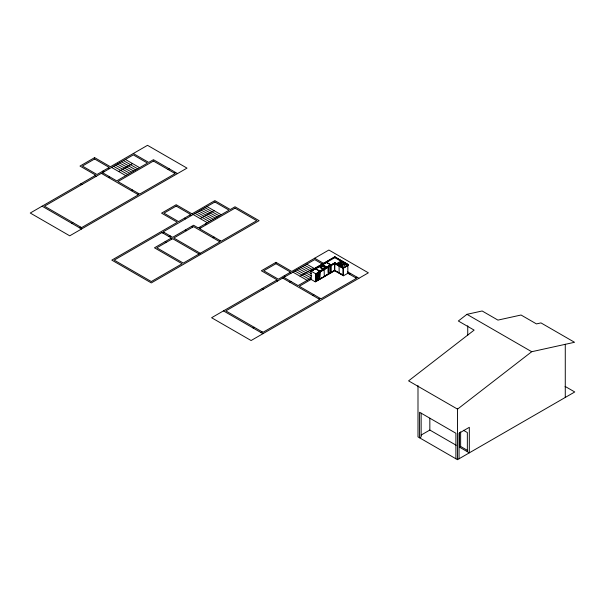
<?xml version="1.0" encoding="UTF-8"?>
<svg xmlns="http://www.w3.org/2000/svg" width="605" height="605" viewBox="0 0 605 605"><rect width="100%" height="100%" fill="white"/><g stroke="black" fill="none" stroke-linecap="round" stroke-linejoin="round"><path stroke-width="0.91" d="M340.449 262.676L340.781 262.267M340.781 262.721L341.401 262.449M341.084 264.045L341.084 263.909M341.084 263.727L341.901 263.848L341.636 264.226M340.857 262.986L341.432 262.426M341.47 265.277L342.46 265.345M341.749 265.376L342.589 265.096M343.882 264.521C345.062 263.795 342.823 264.816 343.383 263.962M343.988 264.498L344.328 264.09L343.769 264.014M338.876 263.372L338.724 263.765M340.615 262.366L340.615 262.804M339.655 263.81L339.655 263.372M341.394 262.804L340.721 262.215M341.901 264.105L341.833 263.614M341.643 264.967L341.643 265.406M341.916 265.028L341.712 265.459M344.154 264.4L344.086 263.909M466.954 314.328L458.333 320.998L474.131 330.118L408.579 380.863L457.546 409.131L531.712 351.717L574.538 342.286L540.976 322.904L536.446 323.902L521.049 315.016L497.938 320.105L482.14 310.985L466.954 314.328L531.712 351.717M338.785 263.515L339.269 263.243M339.753 263.84L339.269 263.939M341.401 262.903L341.318 262.313M343.285 263.931L343.912 263.78M108.431 177.462L109.618 176.781M118.701 171.533L132.518 163.554M71.708 223.283L72.895 222.602M131.33 190.681L132.518 190M168.054 169.483L169.241 168.795M79.61 227.843L80.79 227.162M137.653 194.334L138.832 193.645M174.376 173.128L175.556 172.448M191.974 213.837L214.873 200.618L230.278 209.512L235.012 206.774L259.099 220.681L151.303 282.913L111.819 260.12L177.363 222.277L161.573 213.157L176.184 204.724L207.371 222.731M162.753 232.993L163.94 232.305M169.075 236.638L170.255 235.95M200.27 218.624L214.087 210.646M212.899 237.78L214.087 237.092M219.222 241.425L220.401 240.737M289.787 282.164L290.975 281.484M300.057 276.243L313.874 268.265L306.773 264.158M311.114 279.434L315.296 281.847L334.648 270.677L343.489 275.782L347.837 273.279L356.519 278.292L320.983 298.81L299.271 286.271L311.114 279.434L311.114 270.495L334.807 256.815L348.147 264.521L348.147 265.436L343.489 268.128L334.807 263.107L334.807 262.472M311.114 270.495L334.807 256.996L348.147 264.521M317.625 272.658L330.859 264.748L319.803 271.131L315.613 268.718L311.273 271.229L315.772 273.823L334.807 262.835L343.489 267.849L347.996 265.255M315.613 268.718L334.807 257.639L348.147 265.436M315.455 268.9L326.511 262.517M320.158 267.463L323.705 265.277L326.155 266.873M323.751 265.436L320.234 267.463L322.684 268.696L326.155 266.692M320.869 267.69L323.705 266.049L325.603 267.145M318.018 272.711L328.727 266.805M321.973 270.427L327.766 267.085M328.727 266.533C329.967 283.7 325.301 266.003 330.617 265.436M329.354 266.162L334.807 263.288M334.807 270.314L334.807 263.016M315.772 274.095L335.117 262.653M315.538 281.257L315.931 274.186L319.803 271.955M315.848 274.511L319.561 272.182M319.954 279.071L328.644 274.05L328.644 267.123L319.954 272.137L319.644 278.882M330.859 265.3L330.859 265.935L328.878 266.987L328.568 273.732M334.966 263.477L331.011 265.754L331.011 272.681L330.617 272.726M315.848 275.971L319.561 273.641M315.848 276.334L319.72 274.095L319.72 275.555L315.848 277.793M339.435 264.491L339.042 264.264L340.539 265.126M339.276 264.582L339.753 264.672M315.848 278.156L319.561 275.827M339.912 264.945L340.381 265.035M339.11 265.504L339.11 272.802M340.698 265.035L340.381 264.854M315.848 279.616L319.561 277.287M315.848 280.07L319.72 277.839L319.72 279.207L315.848 281.438M315.296 281.847L315.296 281.393L324.303 276.561L324.144 269.172M324.711 275.963L330.701 272.5M332.183 271.645L333.665 270.79M343.489 275.328L334.406 270.359L334.724 263.243M315.296 281.393L315.697 281.348L315.772 273.823M328.878 273.914L330.776 272.825L330.776 265.89M331.011 272.681L334.966 270.405M334.565 263.152L343.254 267.894L343.254 275.192L334.807 270.495M344.192 267.357L347.837 265.255M334.565 263.523L343.254 268.265M253.071 327.993L254.251 327.305M312.694 295.391L313.874 294.703M349.418 274.186L350.598 273.505M260.967 332.546L262.154 331.865M319.009 299.036L320.196 298.356M355.732 277.839L356.92 277.151M421.148 435.063L429.837 430.049L456.253 445.295M459.452 432.552L459.452 447.14L460.639 446.46L467.741 450.566M417.995 385.582L417.995 436.886L457.478 459.679L574.75 391.972L565.078 386.391M341.401 262.721L341.001 262.933M341.122 263.75L341.795 263.697M341.908 264.204L341.031 264.135M342.422 265.323L341.749 265.557L341.47 265.096M339.382 263.75L339.821 263.5L339.382 263.251M339.549 263.78L338.868 263.727M343.655 264.022L343.451 264.453M344.048 264.551L343.489 264.551M342.143 265.527L342.589 265.277L342.256 264.869M339.125 263.372L339.549 263.402M343.625 263.962L344.048 263.992M339.413 263.183L338.785 263.334L338.876 263.81M339.269 263.425L339.655 263.553M341.636 263.546L342.075 263.977M341.916 265.527L341.583 265.096M343.988 263.863L344.215 264.272M339.488 263.273L339.821 263.682M339.042 264.264L340.698 265.217M334.807 263.568L343.096 268.355L343.096 275.283M177.53 173.59L153.443 159.682L148.709 162.412L133.304 153.526M347.436 271.683L358.894 278.292M326.67 262.336L330.859 264.748M326.67 262.608L330.859 265.028M314.668 258.229L323.584 263.379M328.485 266.669L328.961 266.669M322.563 264.158L314.668 259.598L225.824 310.894L262.941 332.319L319.803 299.49L282.686 278.066M323.705 265.413L326.239 266.873L322.684 268.923L320.196 267.486M315.613 268.991L319.803 271.131M125.409 159.455L139.626 167.661M206.978 206.547L221.196 214.752M123.435 160.59L137.653 168.795M205.004 207.689L219.222 215.894M304.791 265.3L313.481 270.314M319.561 274.005L315.697 276.243M319.561 275.464L315.697 277.703M121.461 161.732L135.679 169.937M203.03 208.823L217.248 217.029M302.818 266.434L311.507 271.456M311.114 271.411L311.273 270.586M315.455 273.914L315.931 274.186M319.561 277.748L315.697 279.979M119.487 162.874L133.705 171.079M201.057 209.965L215.274 218.171M300.844 267.576L311.114 273.505M117.514 164.008L131.731 172.221M199.083 211.107L213.3 219.312M298.87 268.718L311.507 276.016M115.54 165.15L129.757 173.355M197.109 212.242L211.326 220.454M296.896 269.86L311.114 278.066L298.084 285.59L283.866 277.377M113.566 166.292L127.784 174.497M195.135 213.384L209.345 221.589M294.922 270.995L309.14 279.207M111.592 167.434L125.802 175.639M292.949 272.137L307.166 280.342M108.431 167.887L109.618 168.568M190 214.979L191.188 215.667M205.398 223.873L206.585 224.553M289.787 272.59L290.975 273.279M102.903 171.079L104.09 171.76M184.472 218.171L185.659 218.859M284.259 275.782L285.447 276.47M199.083 227.518L200.27 228.206M102.51 172.675L116.727 180.88L147.522 163.1L133.304 154.895L44.467 206.184L81.584 227.616L138.439 194.787L101.322 173.355M191.581 226.376L192.768 227.064M95.008 175.639L96.187 176.32M276.364 280.342L277.551 281.03M185.266 230.029L186.446 230.709M80.79 183.844L81.978 184.525M262.154 288.555L263.334 289.235M200.27 253.276L173.809 238.007L193.555 226.61L220.008 241.879L183.285 263.084L156.831 247.808L172.629 238.688L199.083 253.964M170.655 238.461L171.835 239.141M165.127 241.652L166.307 242.333M463.4 430.276L467.347 432.552L467.347 451.701M42.093 206.184L81.584 228.985M223.457 310.894L262.941 333.688M459.452 447.14L469.321 452.842L469.321 427.311L459.059 433.24L459.059 458.772M565.274 344.275L565.274 397.447M467.741 325.777L467.741 335.215M460.639 431.872L460.639 446.46M457.478 408.375L457.478 459.679M455.898 458.772L455.898 433.24L419.567 412.262L419.567 437.801L421.148 436.886L421.148 413.177M429.837 418.191L429.837 430.049M347.996 264.612L347.996 265.527L347.678 265.073M347.837 264.34L347.837 273.279M343.489 267.486L343.489 275.782M340.07 264.854L339.753 264.491M334.966 256.906L334.966 257.821M334.807 256.815L334.807 257.73M334.648 270.223L334.648 270.677M323.705 265.277L323.705 266.049M320.037 271.819L319.561 271.819L319.561 279.117L319.803 271.683M319.72 272.273L319.72 273.732M319.72 275.925L319.72 277.377M315.455 273.641L315.455 281.484M94.614 157.625L80.004 166.065L95.794 175.185L30.25 213.028L69.734 235.821L187.005 168.114L147.522 145.321L110.405 166.746L94.614 157.625M94.614 158.994L82.371 166.065L96.981 174.497L109.225 167.434L94.614 158.994M153.443 161.051L117.907 181.568L139.626 194.107L175.163 173.59L153.443 161.051M176.184 206.086L163.94 213.157L178.551 221.589L190.787 214.525L176.184 206.086M161.966 232.532L114.186 260.12L151.303 281.544L182.105 263.765L154.464 247.808L171.442 238.007L161.966 232.532M214.873 201.987L163.153 231.851L172.629 237.319L193.555 225.241L198.296 227.972L229.091 210.192L214.873 201.987M235.012 208.143L199.476 228.66L221.196 241.198L256.732 220.681L235.012 208.143M275.971 262.336L261.36 270.768L277.158 279.888L211.606 317.731L251.098 340.532L368.369 272.825L328.878 250.024L291.761 271.456L275.971 262.336M275.971 263.704L263.727 270.768L278.338 279.207L290.582 272.137L275.971 263.704M340.494 261.375L337.015 263.387L342.543 266.578L346.015 264.566L340.494 261.375"/></g></svg>
